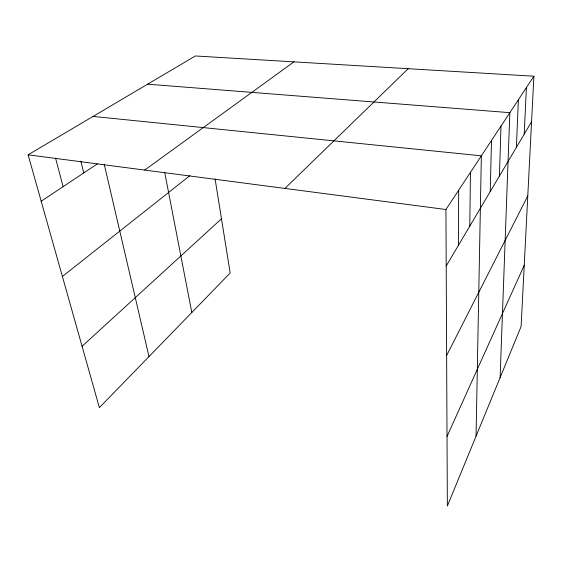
<?xml version="1.0" encoding="UTF-8"?>
<svg xmlns="http://www.w3.org/2000/svg" width="562" height="562" viewBox="0 0 562 562"><rect width="100%" height="100%" fill="white"/><g stroke="black" fill="none" stroke-linecap="round" stroke-linejoin="round"><path stroke-width="0.84" d="M458.444 245.292L458.662 190.216M469.804 226.1L470.436 172.379M476.056 436.154L481.36 155.829L93.081 116.418M490.219 191.607L491.518 140.437M499.428 176.047L500.995 126.085M500.103 377.622L509.846 112.667L147.63 84.181M516.387 147.392L518.389 99.727M524.213 134.17L526.39 87.609M533.9 76.221L521.107 326.48L447.352 506.032L445.933 209.507L533.9 76.221L195.365 55.968L28.1 154.817L99.376 407.647L230.174 273.013L215.084 178.906M447.015 436.491L524.241 265.215M446.628 355.514L527.781 195.913M446.207 265.974L531.575 121.736M284.934 188.432L408.195 68.704M82.08 346.297L221.484 218.801M62.396 276.483L189.872 175.66M144.687 170.075L293.926 61.862M41.188 201.245L97.458 163.823M28.1 154.817L445.933 209.507M55.547 158.055L63.106 186.668M80.837 161.189L83.752 172.934M104.216 164.216L149 356.568M164.673 172.246L191.811 312.5"/></g></svg>
